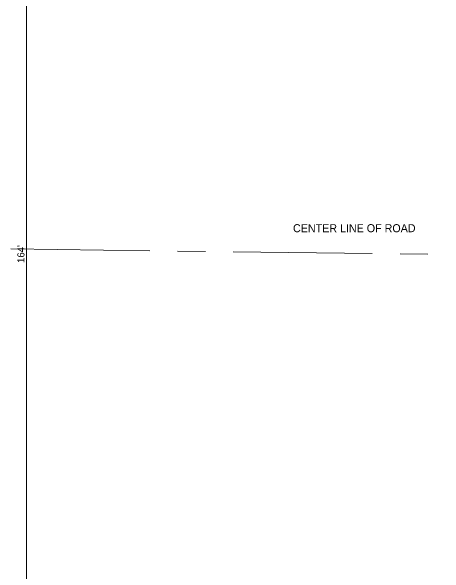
# Model space of a CAD drawing. Header units: inches. Extents: x 72553 to 165130, y 2767 to 9706.
# Drawn here: x 72815 to 73302, y 3491 to 4124 of the extents above; entities that cross this region are included whole.
import ezdxf

# ---------------------------------------------------------------- set-up
doc = ezdxf.new("R2010")
doc.units = ezdxf.units.IN
doc.header["$LTSCALE"] = 5
doc.header["$MEASUREMENT"] = 0
doc.linetypes.add('CENTER', pattern=[2, 1.25, -0.25, 0.25, -0.25])
doc.layers.add('A-WALL', color=7, linetype='Continuous', lineweight=9)
doc.layers.add('DIM', color=5, linetype='Continuous')
doc.layers.add('TEXT', color=6, linetype='Continuous')
doc.styles.add('tt', font='stylu.ttf', dxfattribs={"height": 8})
doc.dimstyles.new('Copy(2) of STANDARD', dxfattribs={"dimtxt": 2, "dimasz": 4, "dimexe": 0, "dimexo": 0, "dimgap": 2, "dimtad": 1, "dimdec": 0, "dimzin": 0, "dimdsep": 46, "dimlunit": 3, "dimtxsty": 'tt', "dimblk": 'ARCHTICK', "dimcen": 0.0505, "dimse1": 1, "dimse2": 1, "dimclrd": 5, "dimclre": 5, "dimclrt": 7, "dimadec": 1, "dimazin": 0, "dimtm": 1e-09, "dimtfac": 1, "dimtdec": 0, "dimtofl": 0, "dimtmove": 1, "dimatfit": 3, "dimfxl": 1, "dimtolj": 2, "dimtzin": 0, "dimlwd": 13, "dimarcsym": 0})

# ---------------------------------------------------------------- blocks, each defined once
blk = doc.blocks.new('_ArchTick')
at = {"color": 0, "linetype": 'ByBlock', "const_width": 0.15}
blk.add_lwpolyline([(-0.5, -0.5), (0.5, 0.5)], dxfattribs=at)
blk = doc.blocks.new('*D1913')
at = {"layer": 'Defpoints', "color": 0, "ltscale": 5, "transparency": 16777216}
for p in [(73287.89, 4834.42), (72832.13, 2866.57), (73263.65, 2866.57)]:
    blk.add_point(p, dxfattribs=at)
at = {"layer": 'DIM', "color": 5, "lineweight": 13, "ltscale": 5, "transparency": 16777216}
blk.add_line((72832.13, 4834.42), (72832.13, 2866.57), dxfattribs=at)
at = {"layer": 'DIM', "color": 5, "lineweight": 13, "ltscale": 5, "transparency": 16777216, "xscale": 4, "yscale": 4, "zscale": 4}
for p, rotation in [((72832.13, 4834.42), 90), ((72832.13, 2866.57), 270)]:
    blk.add_blockref('_ArchTick', p, dxfattribs=dict(at, rotation=rotation))
at = {"layer": 'DIM', "color": 7, "ltscale": 5, "transparency": 16777216, "insert": (72825.95, 3850.5), "char_height": 8, "attachment_point": 5, "rotation": 90, "style": 'tt'}
blk.add_mtext("\\A2;164'", dxfattribs=at)

msp = doc.modelspace()

# ---------------------------------------------------------------- linework, layer by layer
at = {"layer": 'A-WALL', "linetype": 'CENTER', "ltscale": 25}
msp.add_line((72564.64, 3859.26), (73945.21, 3842.25), dxfattribs=at)

# ---------------------------------------------------------------- texts
at = {"layer": 'TEXT', "lineweight": 70, "style": 'tt'}
msp.add_text('CENTER LINE OF ROAD ', height=9, dxfattribs=at).set_placement((73131.79, 3875.06, -58.17))

# ---------------------------------------------------------------- dimensions: what is measured, and where the dimension line sits
at = {"layer": 'DIM', "ltscale": 5}
dim = msp.add_linear_dim(base=(72832.13, 2866.57), p1=(73287.89, 4834.42), p2=(73263.65, 2866.57), angle=90, dimstyle='Copy(2) of STANDARD', dxfattribs=at)
dim.commit()
dim.dimension.update_dxf_attribs({"geometry": '*D1913', "text_midpoint": (72825.95, 3850.5)})

doc.saveas('drawing.dxf')
